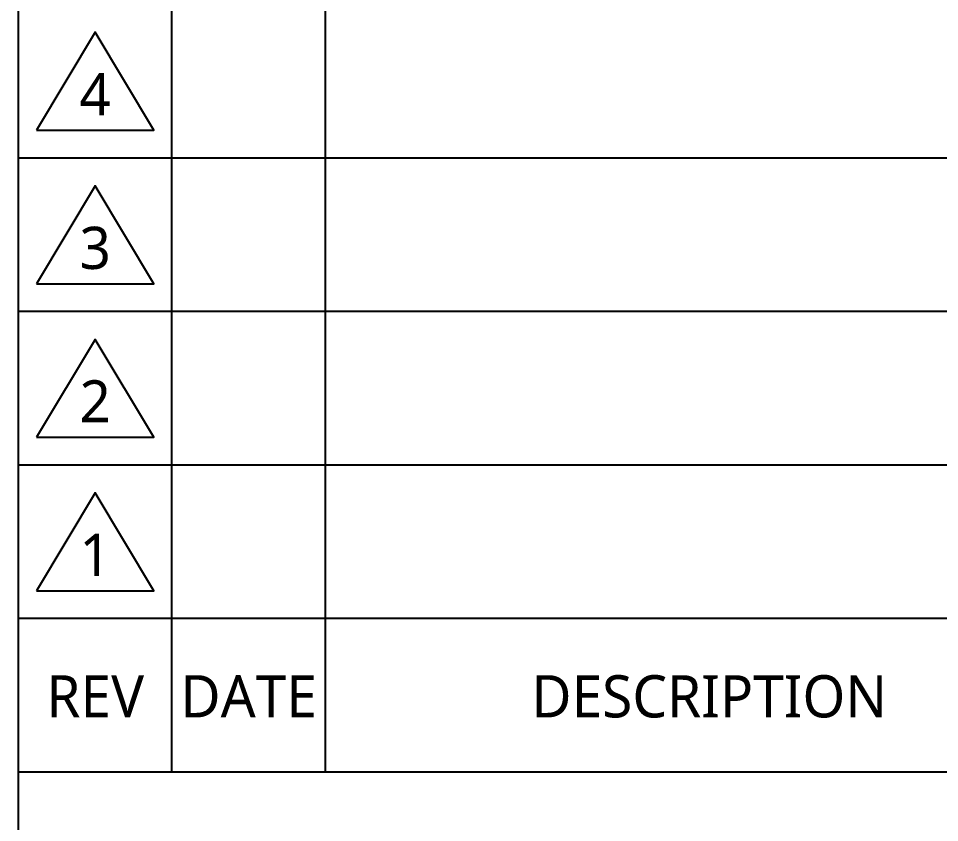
# Model space of a CAD drawing. Header units: millimetres. Extents: x 0 to 25200, y 0 to 17820.
# Drawn here: x 22320 to 23760, y 3761 to 5018 of the extents above; entities that cross this region are included whole.
import ezdxf
from ezdxf.enums import TextEntityAlignment as Align

# ---------------------------------------------------------------- set-up
doc = ezdxf.new("R2010")
doc.units = ezdxf.units.MM
doc.header["$LTSCALE"] = 30
doc.layers.add('sheet', color=7, linetype='Continuous')
doc.layers.add('XR_SHEET (구조)$0$sheet', color=7, linetype='Continuous')
doc.styles.add('XR_SHEET (구조)$0$Kiahn', font='malgun.ttf')

# ---------------------------------------------------------------- blocks, each defined once
blk = doc.blocks.new('XR_SHEET (구조)$0$A3-SHEET')
at = {"layer": 'XR_SHEET (구조)$0$sheet', "color": 2, "linetype": 'Continuous'}
for p, q in [((372, 8), (372, 288)), ((412, 64), (372, 64))]:
    blk.add_line(p, q, dxfattribs=at)
at = {"layer": 'XR_SHEET (구조)$0$sheet'}
for p, q in [((376, 64), (376, 92)), ((380, 64), (380, 92)), ((412, 80), (372, 80)), ((412, 76), (372, 76)), ((412, 72), (372, 72)), ((412, 68), (372, 68)), ((412, 64), (372, 64))]:
    blk.add_line(p, q, dxfattribs=at)
at = {"layer": 'XR_SHEET (구조)$0$sheet', "color": 9}
for points in [[(372.469, 80.724), (375.531, 80.724), (374, 83.276)], [(372.469, 76.724), (375.531, 76.724), (374, 79.276)], [(372.469, 72.724), (375.531, 72.724), (374, 75.276)], [(372.469, 68.724), (375.531, 68.724), (374, 71.276)]]:
    blk.add_lwpolyline(points, close=True, dxfattribs=at)
at = {"layer": 'XR_SHEET (구조)$0$sheet', "color": 9, "style": 'XR_SHEET (구조)$0$Kiahn'}
for s, p in [('4', (374, 81.11)), ('3', (374, 77.11)), ('2', (374, 73.11)), ('1', (374, 69.11)), ('REV', (374, 65.425)), ('DATE', (378, 65.425)), ('DESCRIPTION', (390, 65.425))]:
    blk.add_text(s, height=1.1, dxfattribs=at).set_placement(p, align=Align.CENTER)
blk = doc.blocks.new('XR_SHEET (구조)')
at = {"layer": 'XR_SHEET (구조)$0$sheet'}
blk.add_blockref('XR_SHEET (구조)$0$A3-SHEET', (0, 0), dxfattribs=at)

msp = doc.modelspace()

# ---------------------------------------------------------------- block references
at = {"layer": 'sheet', "xscale": 60.00000000003136, "yscale": 60.00000000003136, "zscale": 60.00000000003136}
msp.add_blockref('XR_SHEET (구조)', (0, 0), dxfattribs=at)

doc.saveas('drawing.dxf')
